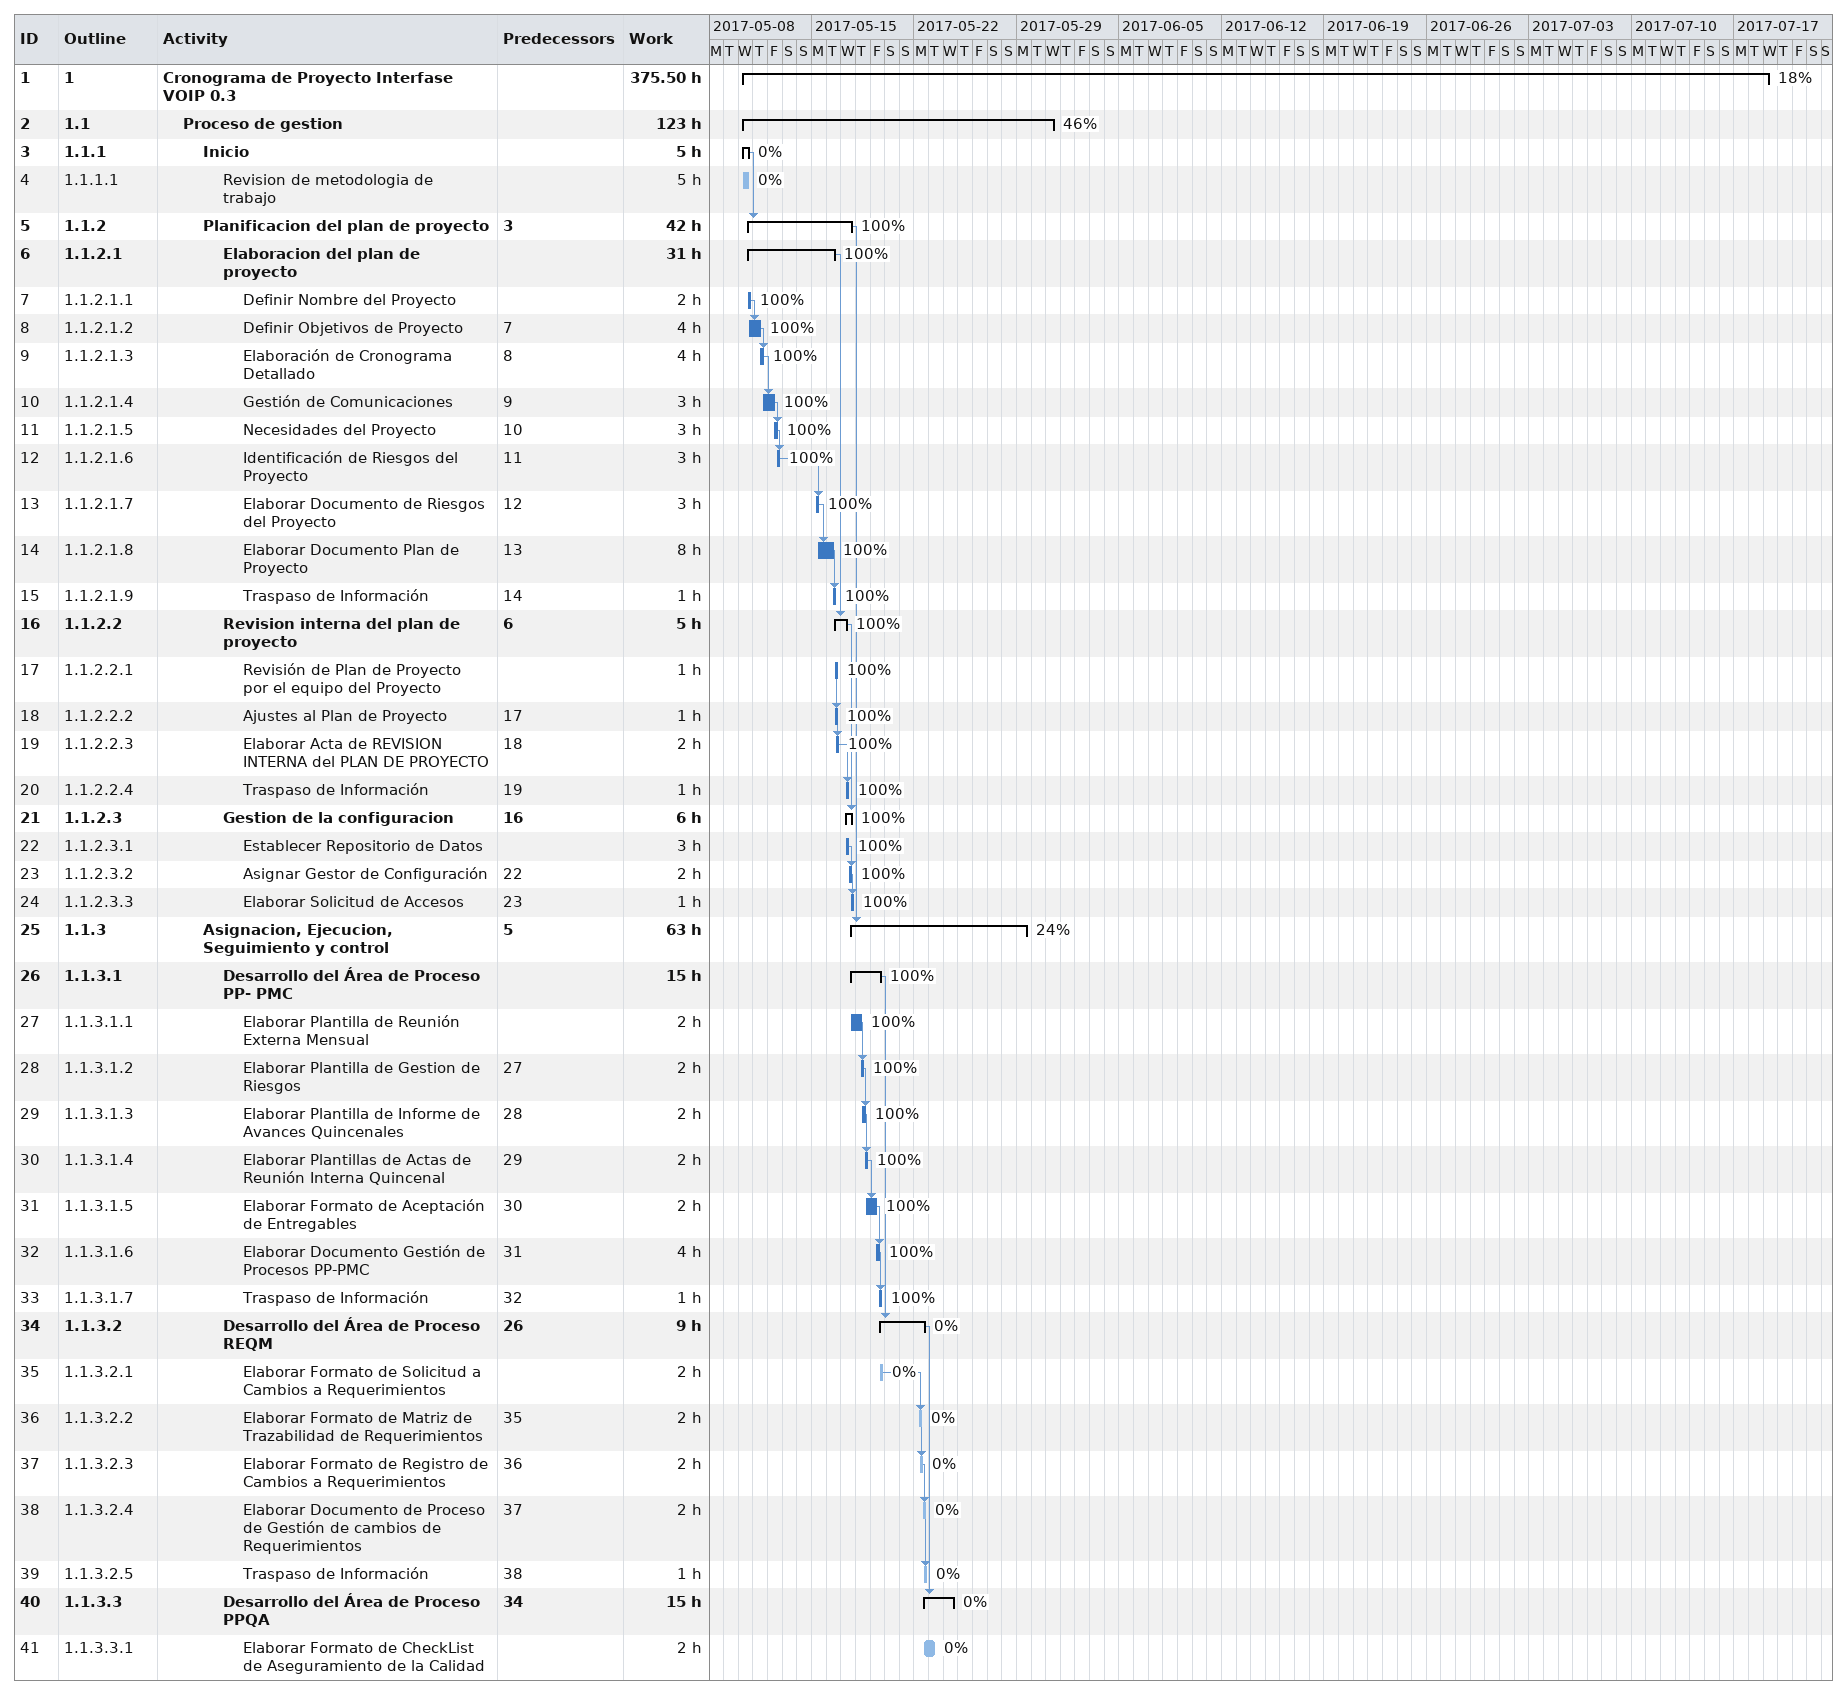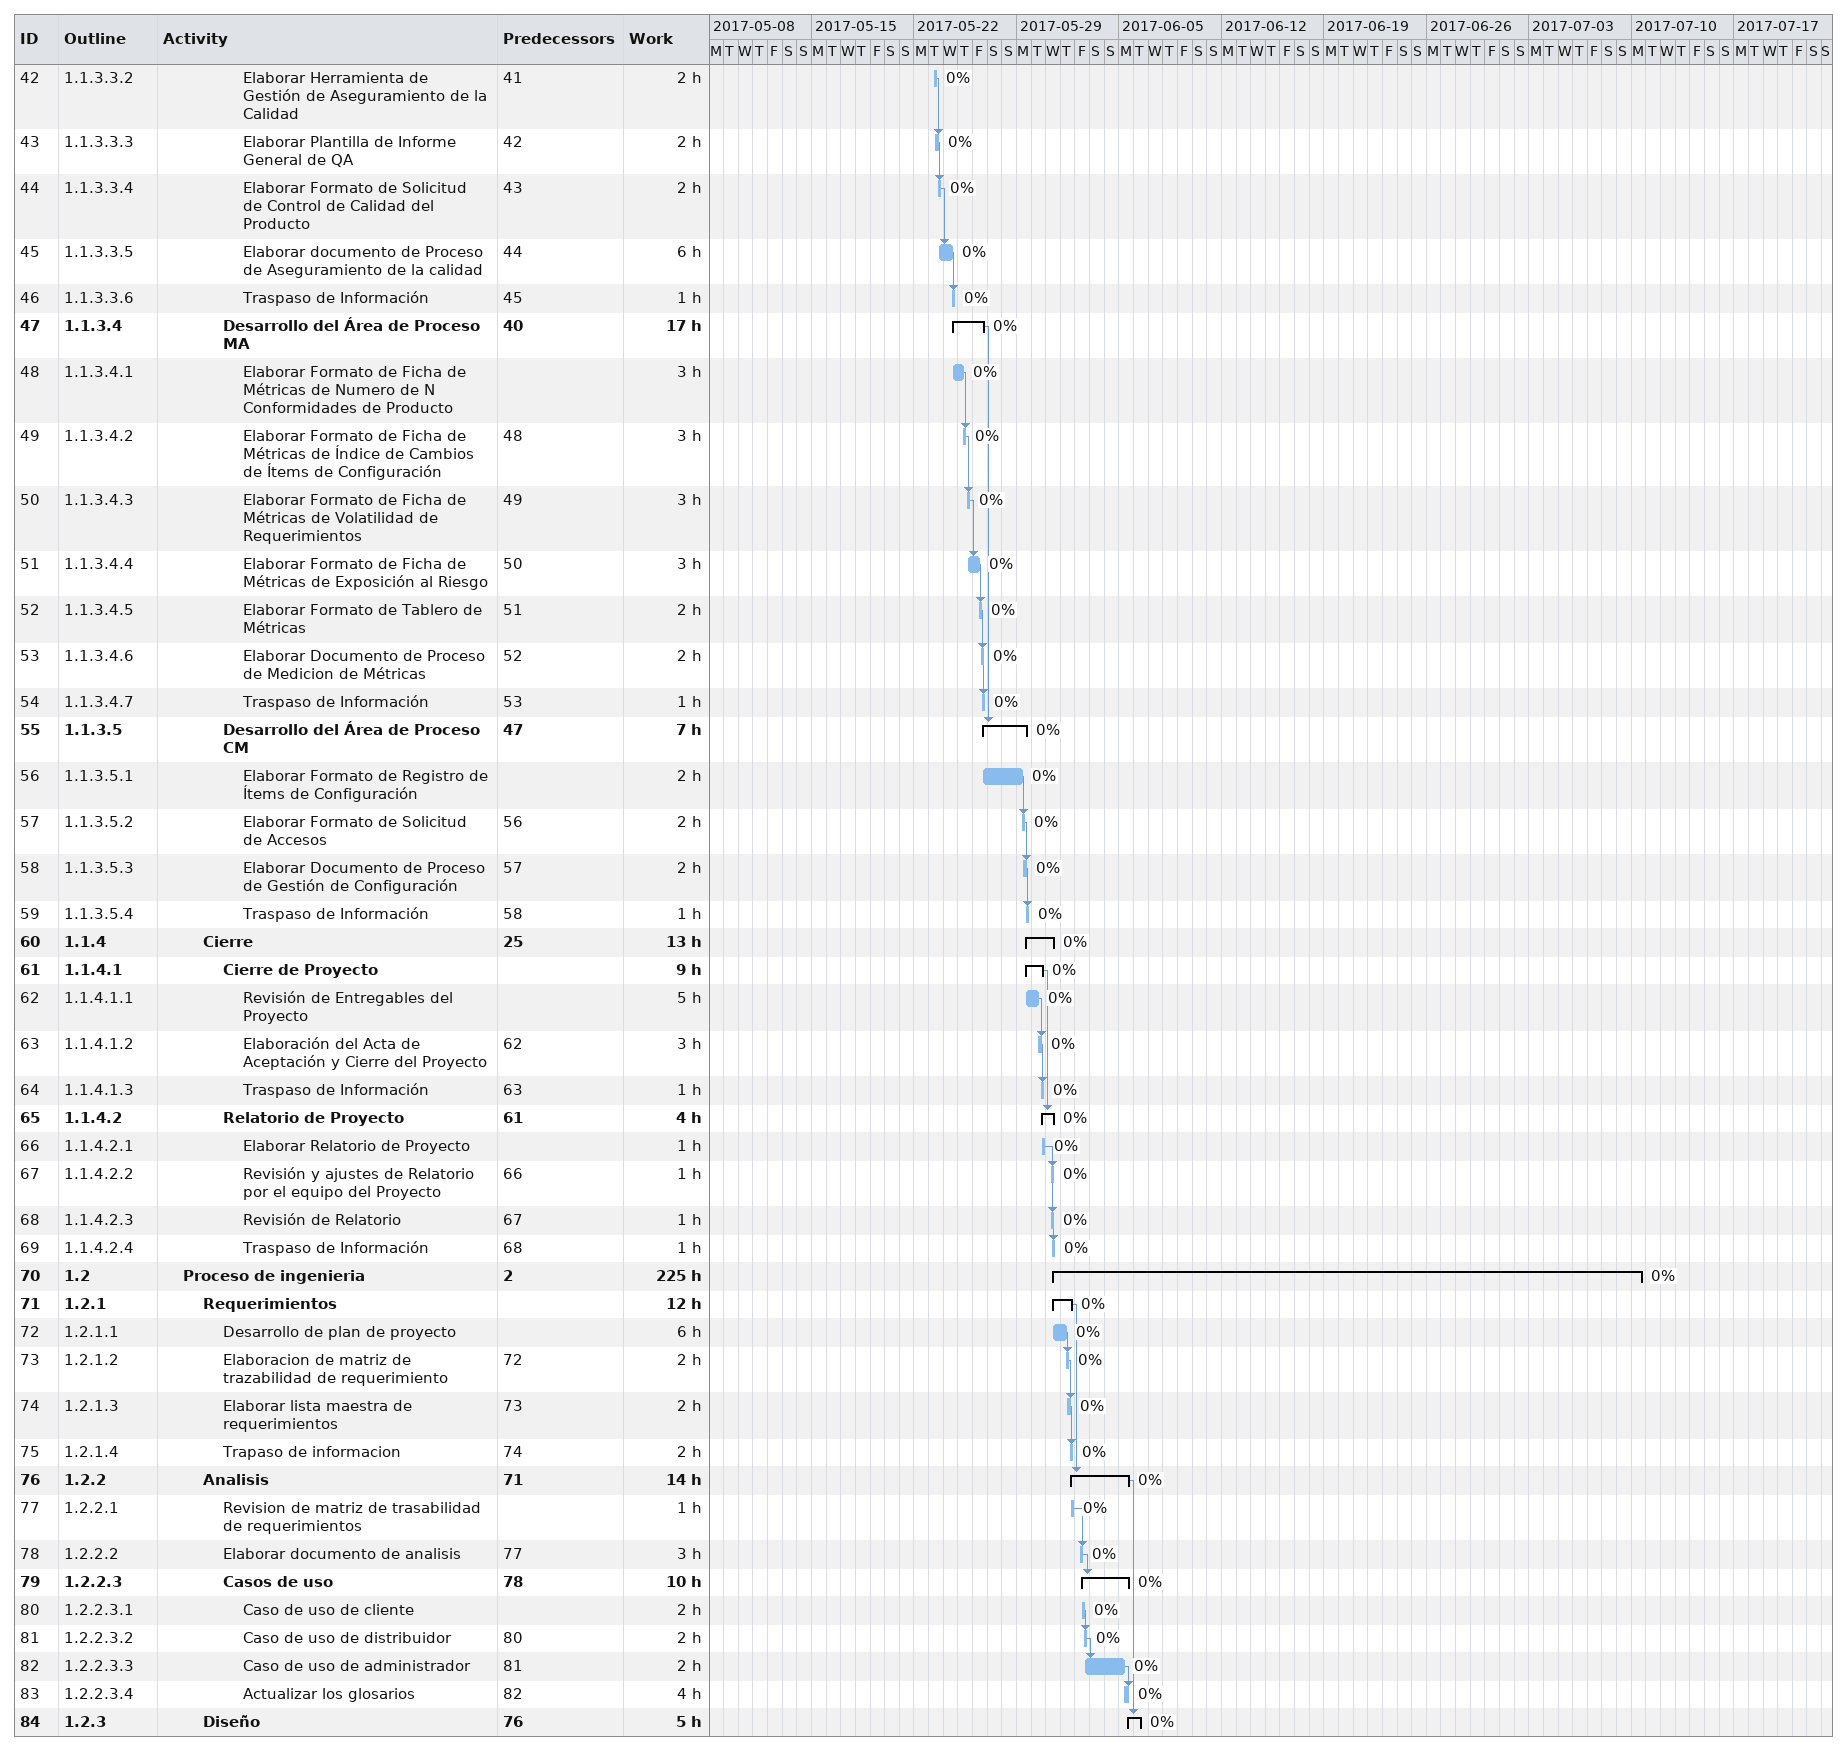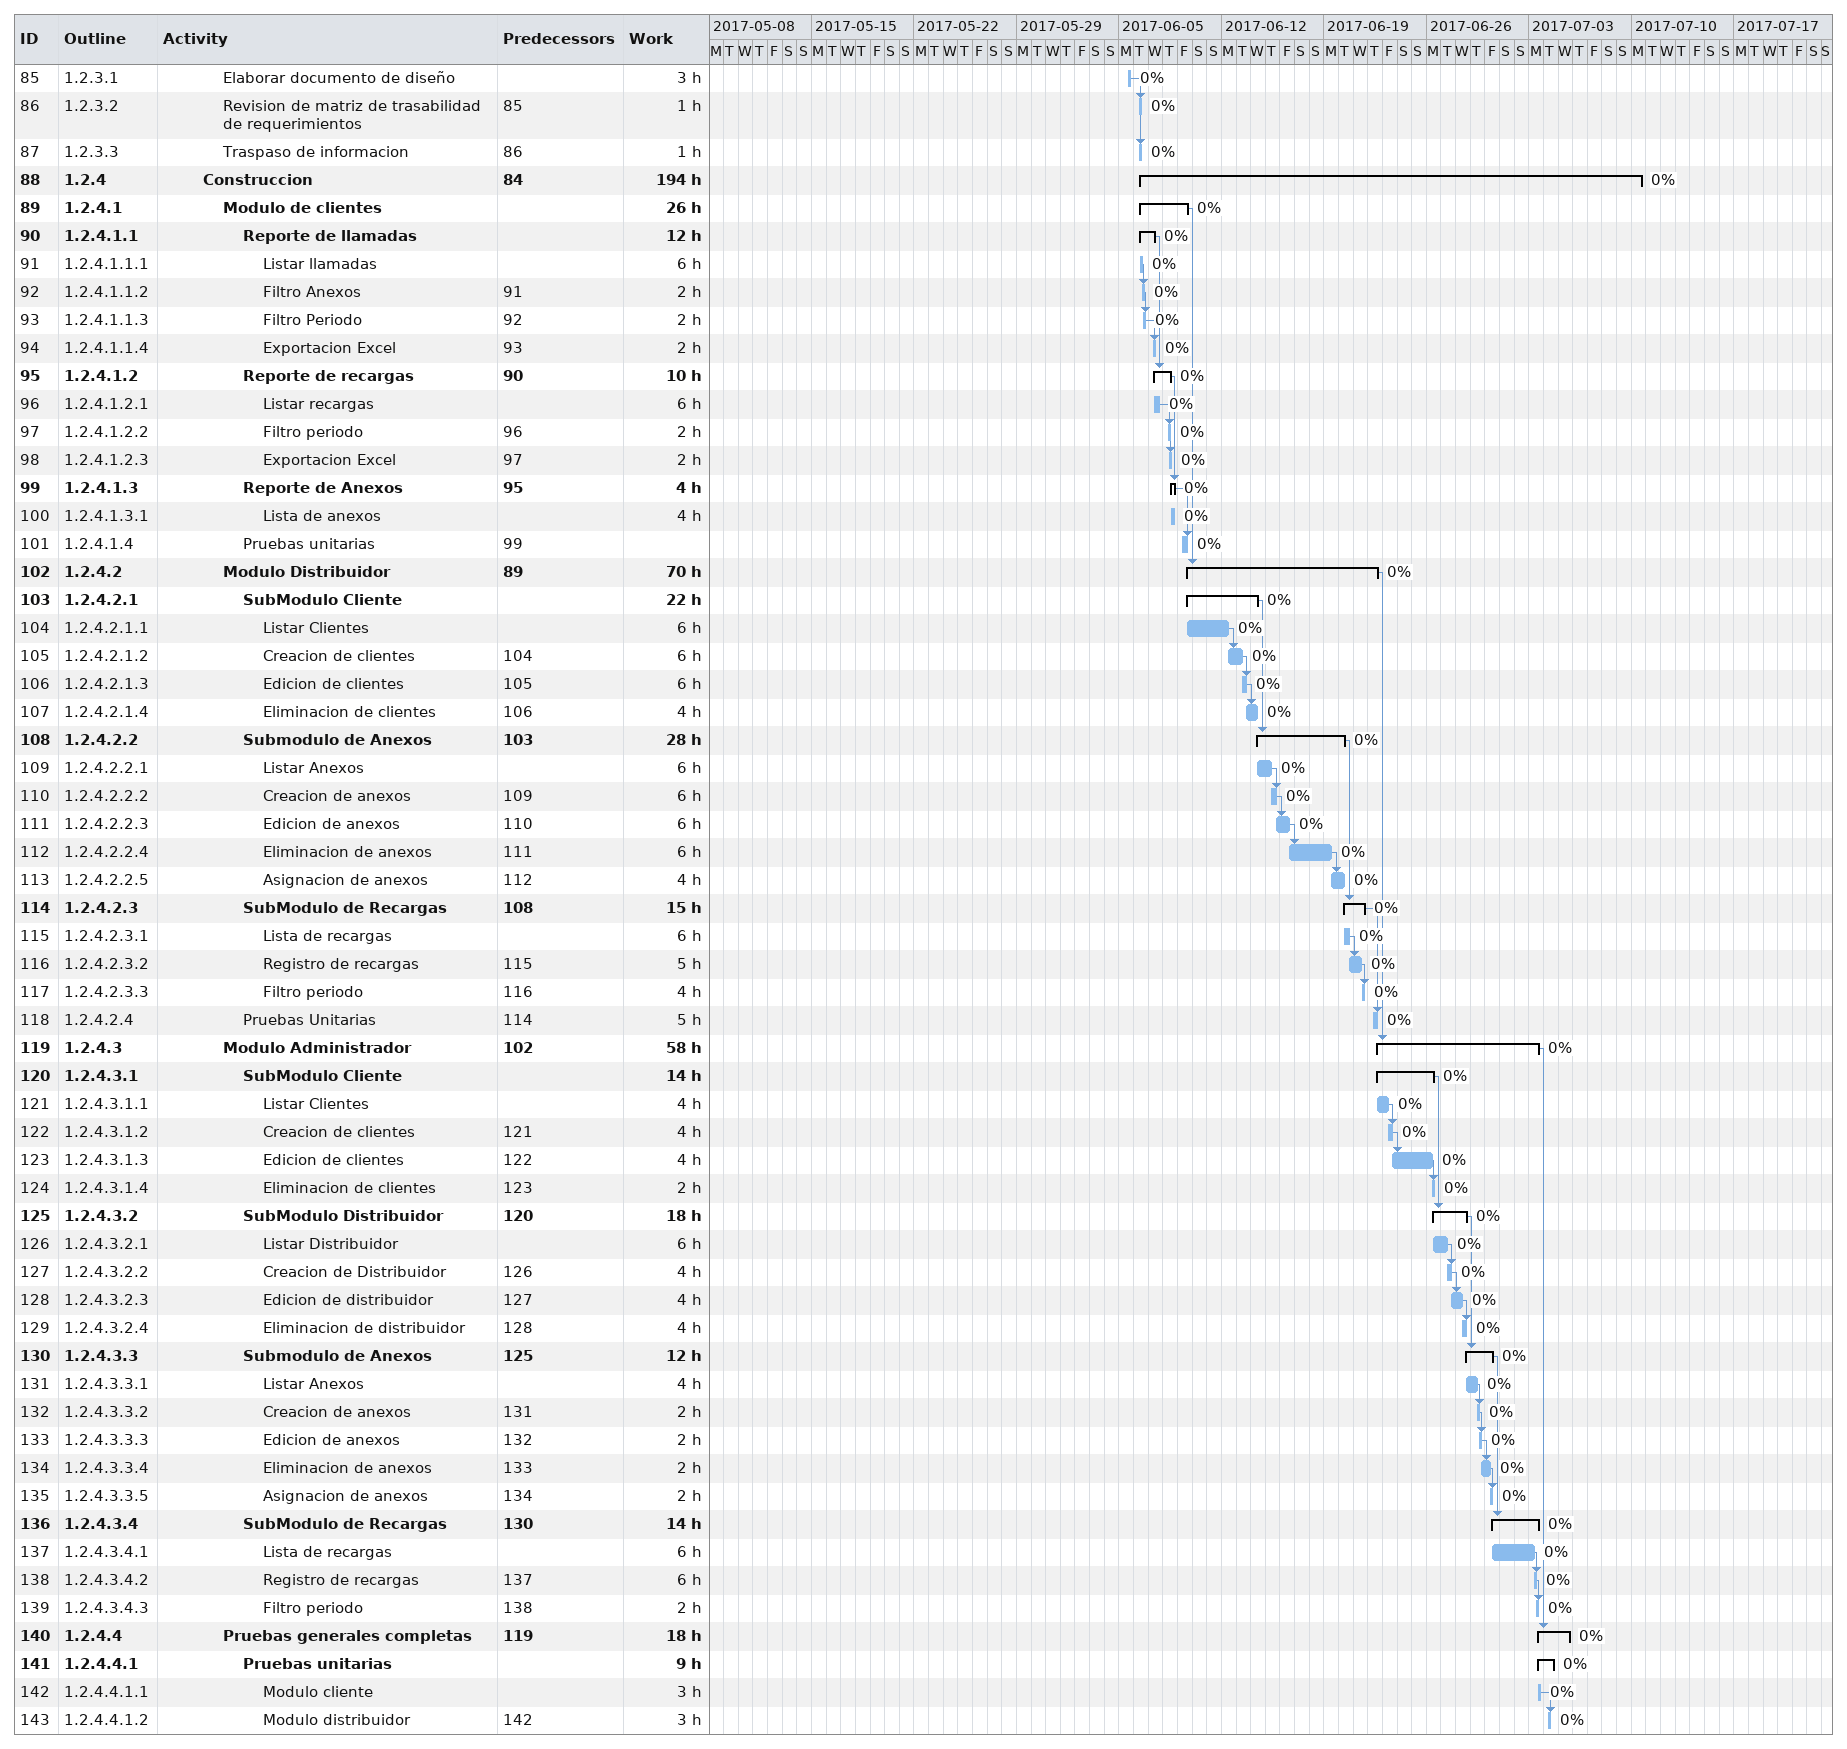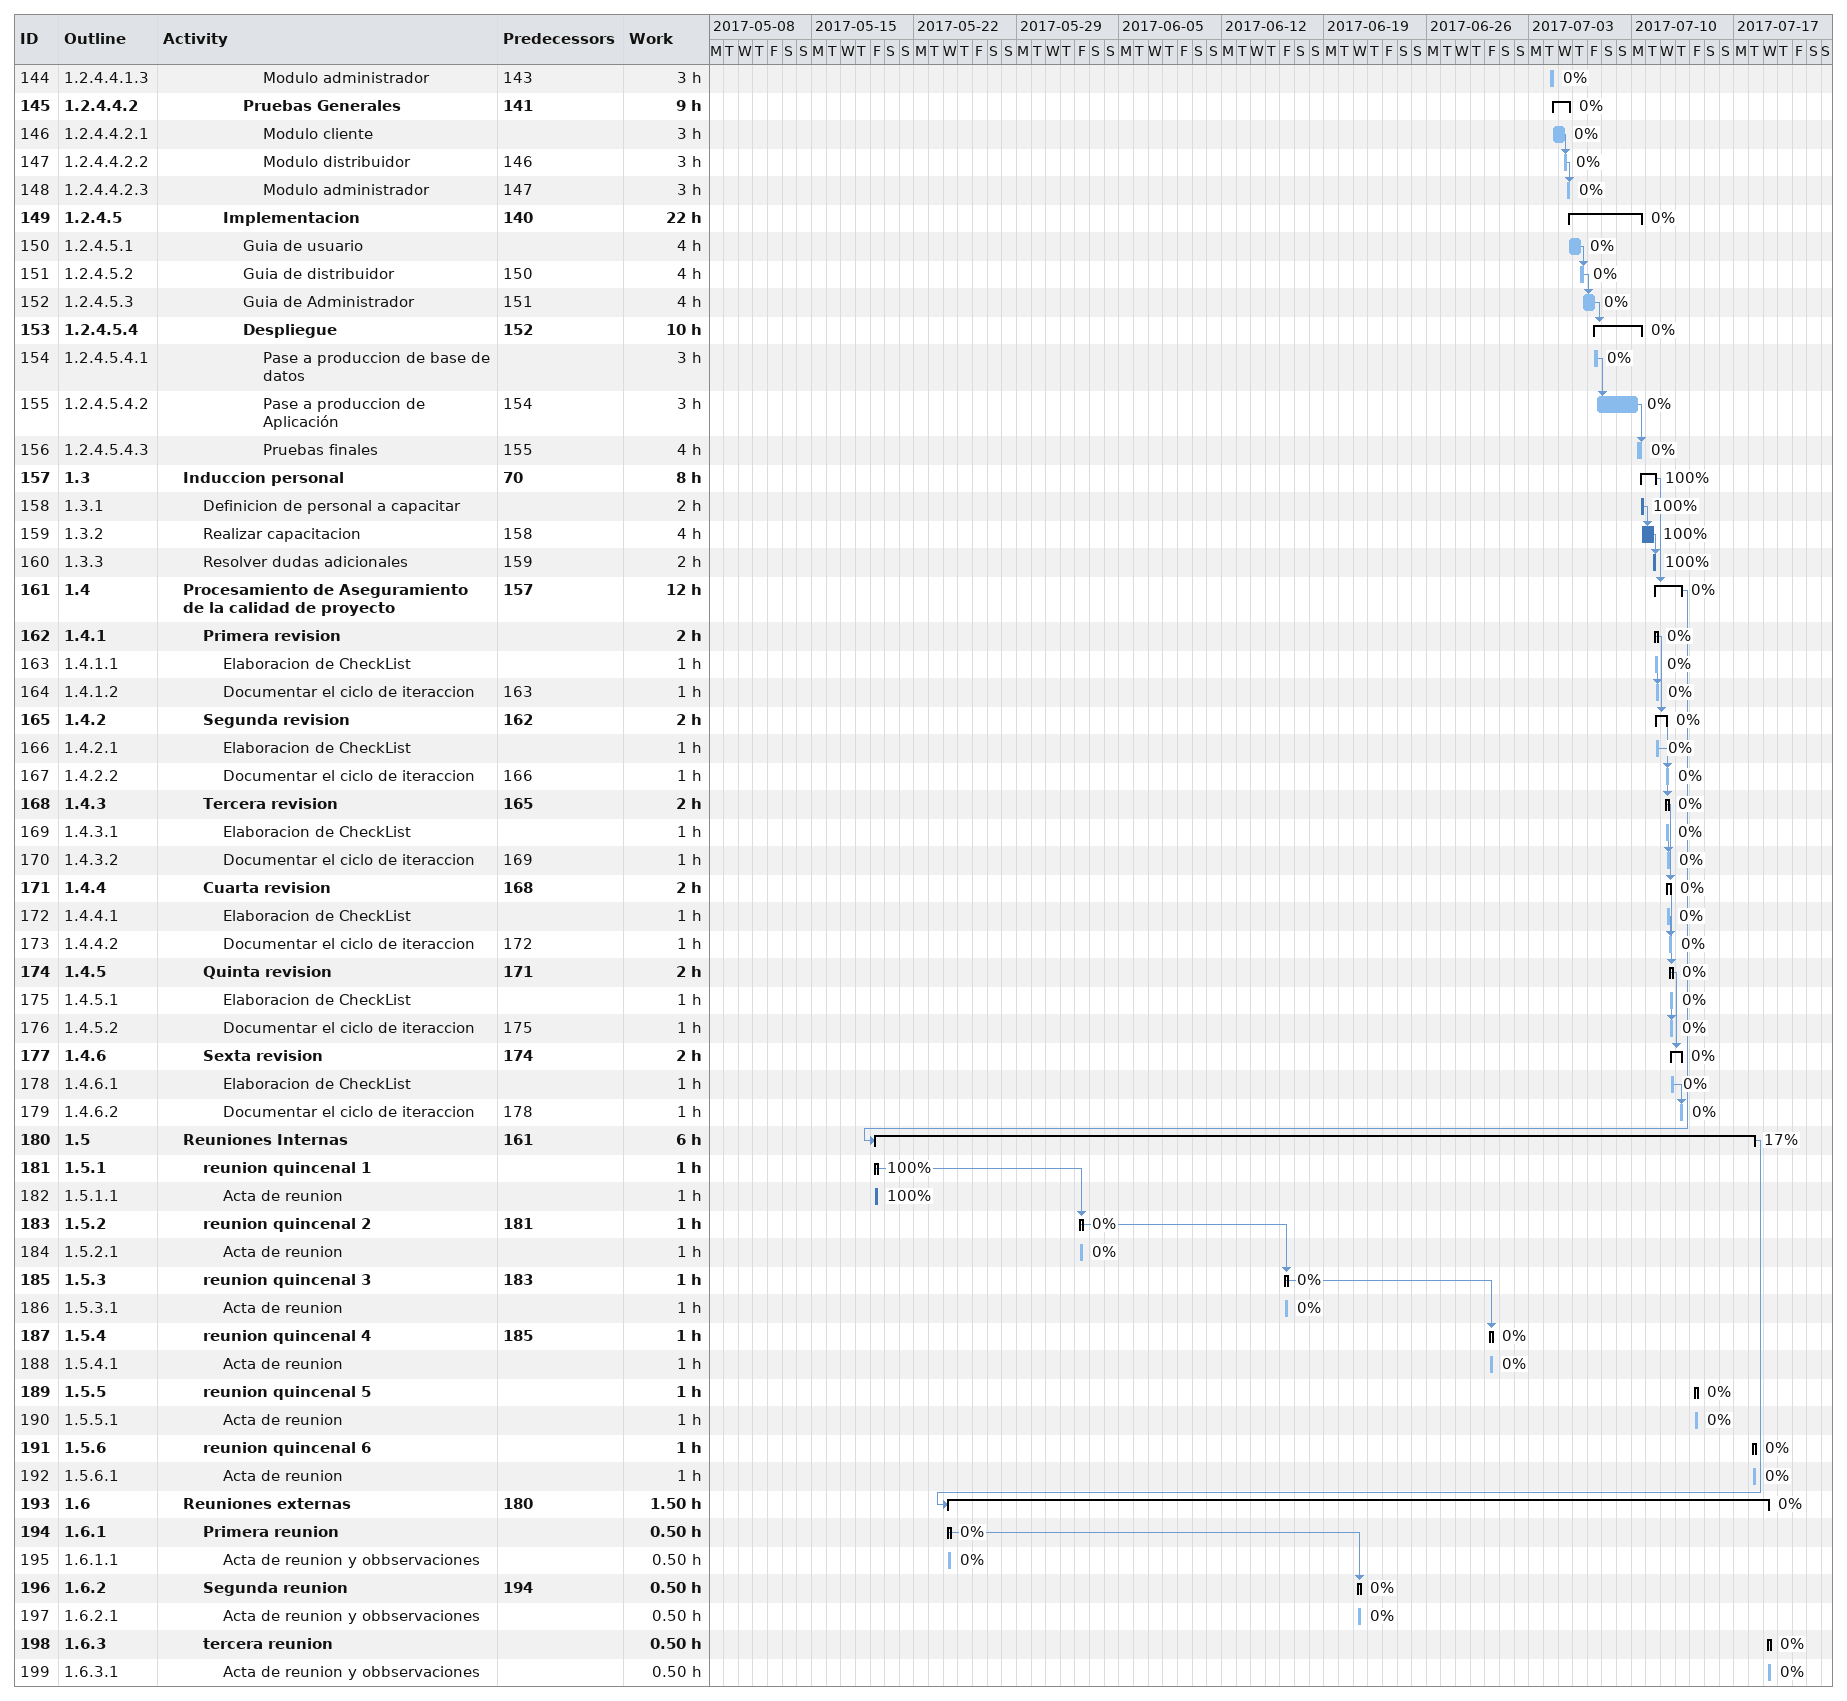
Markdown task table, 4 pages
| ID | WBS | Task | Start | Finish | Predecessors | % complete | Work (h) |
|---|---|---|---|---|---|---|---|
| 1 | 1 | **Cronograma de Proyecto Interfase VOIP 0.3** | 2017-05-10 | 2017-07-19 |  | 18 | 375.50 |
| 2 | 1.1 | **Proceso de gestion** | 2017-05-10 | 2017-05-31 |  | 46 | 123 |
| 3 | 1.1.1 | **Inicio** | 2017-05-10 | 2017-05-10 |  | 0 | 5 |
| 4 | 1.1.1.1 | Revision de metodologia de trabajo | 2017-05-10 | 2017-05-10 |  | 0 | 5 |
| 5 | 1.1.2 | **Planificacion del plan de proyecto** | 2017-05-10 | 2017-05-17 | 3 | 100 | 42 |
| 6 | 1.1.2.1 | **Elaboracion del plan de proyecto** | 2017-05-10 | 2017-05-16 |  | 100 | 31 |
| 7 | 1.1.2.1.1 | Definir Nombre del Proyecto | 2017-05-10 | 2017-05-10 |  | 100 | 2 |
| 8 | 1.1.2.1.2 | Definir Objetivos de Proyecto | 2017-05-10 | 2017-05-11 | 7 | 100 | 4 |
| 9 | 1.1.2.1.3 | Elaboración de Cronograma Detallado | 2017-05-11 | 2017-05-11 | 8 | 100 | 4 |
| 10 | 1.1.2.1.4 | Gestión de Comunicaciones | 2017-05-11 | 2017-05-12 | 9 | 100 | 3 |
| 11 | 1.1.2.1.5 | Necesidades del Proyecto | 2017-05-12 | 2017-05-12 | 10 | 100 | 3 |
| 12 | 1.1.2.1.6 | Identificación de Riesgos del Proyecto | 2017-05-12 | 2017-05-12 | 11 | 100 | 3 |
| 13 | 1.1.2.1.7 | Elaborar Documento de Riesgos del Proyecto | 2017-05-15 | 2017-05-15 | 12 | 100 | 3 |
| 14 | 1.1.2.1.8 | Elaborar Documento Plan de Proyecto | 2017-05-15 | 2017-05-16 | 13 | 100 | 8 |
| 15 | 1.1.2.1.9 | Traspaso de Información | 2017-05-16 | 2017-05-16 | 14 | 100 | 1 |
| 16 | 1.1.2.2 | **Revision interna del plan de proyecto** | 2017-05-16 | 2017-05-17 | 6 | 100 | 5 |
| 17 | 1.1.2.2.1 | Revisión de Plan de Proyecto por el equipo del Proyecto | 2017-05-16 | 2017-05-16 |  | 100 | 1 |
| 18 | 1.1.2.2.2 | Ajustes al Plan de Proyecto | 2017-05-16 | 2017-05-16 | 17 | 100 | 1 |
| 19 | 1.1.2.2.3 | Elaborar Acta de REVISION INTERNA del PLAN DE PROYECTO | 2017-05-16 | 2017-05-16 | 18 | 100 | 2 |
| 20 | 1.1.2.2.4 | Traspaso de Información | 2017-05-17 | 2017-05-17 | 19 | 100 | 1 |
| 21 | 1.1.2.3 | **Gestion de la configuracion** | 2017-05-17 | 2017-05-17 | 16 | 100 | 6 |
| 22 | 1.1.2.3.1 | Establecer Repositorio de Datos | 2017-05-17 | 2017-05-17 |  | 100 | 3 |
| 23 | 1.1.2.3.2 | Asignar Gestor de Configuración | 2017-05-17 | 2017-05-17 | 22 | 100 | 2 |
| 24 | 1.1.2.3.3 | Elaborar Solicitud de Accesos | 2017-05-17 | 2017-05-17 | 23 | 100 | 1 |
| 25 | 1.1.3 | **Asignacion, Ejecucion, Seguimiento y control** | 2017-05-17 | 2017-05-29 | 5 | 24 | 63 |
| 26 | 1.1.3.1 | **Desarrollo del Área de Proceso PP- PMC** | 2017-05-17 | 2017-05-19 |  | 100 | 15 |
| 27 | 1.1.3.1.1 | Elaborar Plantilla de Reunión Externa Mensual | 2017-05-17 | 2017-05-18 |  | 100 | 2 |
| 28 | 1.1.3.1.2 | Elaborar Plantilla de Gestion de Riesgos | 2017-05-18 | 2017-05-18 | 27 | 100 | 2 |
| 29 | 1.1.3.1.3 | Elaborar Plantilla de Informe de Avances Quincenales | 2017-05-18 | 2017-05-18 | 28 | 100 | 2 |
| 30 | 1.1.3.1.4 | Elaborar Plantillas de Actas de Reunión Interna Quincenal | 2017-05-18 | 2017-05-18 | 29 | 100 | 2 |
| 31 | 1.1.3.1.5 | Elaborar Formato de Aceptación de Entregables | 2017-05-18 | 2017-05-19 | 30 | 100 | 2 |
| 32 | 1.1.3.1.6 | Elaborar Documento Gestión de Procesos PP-PMC | 2017-05-19 | 2017-05-19 | 31 | 100 | 4 |
| 33 | 1.1.3.1.7 | Traspaso de Información | 2017-05-19 | 2017-05-19 | 32 | 100 | 1 |
| 34 | 1.1.3.2 | **Desarrollo del Área de Proceso REQM** | 2017-05-19 | 2017-05-22 | 26 | 0 | 9 |
| 35 | 1.1.3.2.1 | Elaborar Formato de Solicitud a Cambios a Requerimientos | 2017-05-19 | 2017-05-19 |  | 0 | 2 |
| 36 | 1.1.3.2.2 | Elaborar Formato de Matriz de Trazabilidad de Requerimientos | 2017-05-22 | 2017-05-22 | 35 | 0 | 2 |
| 37 | 1.1.3.2.3 | Elaborar Formato de Registro de Cambios a Requerimientos | 2017-05-22 | 2017-05-22 | 36 | 0 | 2 |
| 38 | 1.1.3.2.4 | Elaborar Documento de Proceso de Gestión de cambios de Requerimientos | 2017-05-22 | 2017-05-22 | 37 | 0 | 2 |
| 39 | 1.1.3.2.5 | Traspaso de Información | 2017-05-22 | 2017-05-22 | 38 | 0 | 1 |
| 40 | 1.1.3.3 | **Desarrollo del Área de Proceso PPQA** | 2017-05-22 | 2017-05-24 | 34 | 0 | 15 |
| 41 | 1.1.3.3.1 | Elaborar Formato de CheckList de Aseguramiento de la Calidad | 2017-05-22 | 2017-05-23 |  | 0 | 2 |
| 42 | 1.1.3.3.2 | Elaborar Herramienta de Gestión de Aseguramiento de la Calidad | 2017-05-23 | 2017-05-23 | 41 | 0 | 2 |
| 43 | 1.1.3.3.3 | Elaborar Plantilla de Informe General de QA | 2017-05-23 | 2017-05-23 | 42 | 0 | 2 |
| 44 | 1.1.3.3.4 | Elaborar Formato de Solicitud de Control de Calidad del Producto | 2017-05-23 | 2017-05-23 | 43 | 0 | 2 |
| 45 | 1.1.3.3.5 | Elaborar documento de Proceso de Aseguramiento de la calidad | 2017-05-23 | 2017-05-24 | 44 | 0 | 6 |
| 46 | 1.1.3.3.6 | Traspaso de Información | 2017-05-24 | 2017-05-24 | 45 | 0 | 1 |
| 47 | 1.1.3.4 | **Desarrollo del Área de Proceso MA** | 2017-05-24 | 2017-05-26 | 40 | 0 | 17 |
| 48 | 1.1.3.4.1 | Elaborar Formato de Ficha de Métricas de Numero de N Conformidades de Producto | 2017-05-24 | 2017-05-25 |  | 0 | 3 |
| 49 | 1.1.3.4.2 | Elaborar Formato de Ficha de Métricas de Índice de Cambios de Ítems de Configuración | 2017-05-25 | 2017-05-25 | 48 | 0 | 3 |
| 50 | 1.1.3.4.3 | Elaborar Formato de Ficha de Métricas de Volatilidad de Requerimientos | 2017-05-25 | 2017-05-25 | 49 | 0 | 3 |
| 51 | 1.1.3.4.4 | Elaborar Formato de Ficha de Métricas de Exposición al Riesgo | 2017-05-25 | 2017-05-26 | 50 | 0 | 3 |
| 52 | 1.1.3.4.5 | Elaborar Formato de Tablero de Métricas | 2017-05-26 | 2017-05-26 | 51 | 0 | 2 |
| 53 | 1.1.3.4.6 | Elaborar Documento de Proceso de Medicion de Métricas | 2017-05-26 | 2017-05-26 | 52 | 0 | 2 |
| 54 | 1.1.3.4.7 | Traspaso de Información | 2017-05-26 | 2017-05-26 | 53 | 0 | 1 |
| 55 | 1.1.3.5 | **Desarrollo del Área de Proceso CM** | 2017-05-26 | 2017-05-29 | 47 | 0 | 7 |
| 56 | 1.1.3.5.1 | Elaborar Formato de Registro de Ítems de Configuración | 2017-05-26 | 2017-05-29 |  | 0 | 2 |
| 57 | 1.1.3.5.2 | Elaborar Formato de Solicitud de Accesos | 2017-05-29 | 2017-05-29 | 56 | 0 | 2 |
| 58 | 1.1.3.5.3 | Elaborar Documento de Proceso de Gestión de Configuración | 2017-05-29 | 2017-05-29 | 57 | 0 | 2 |
| 59 | 1.1.3.5.4 | Traspaso de Información | 2017-05-29 | 2017-05-29 | 58 | 0 | 1 |
| 60 | 1.1.4 | **Cierre** | 2017-05-29 | 2017-05-31 | 25 | 0 | 13 |
| 61 | 1.1.4.1 | **Cierre de Proyecto** | 2017-05-29 | 2017-05-30 |  | 0 | 9 |
| 62 | 1.1.4.1.1 | Revisión de Entregables del Proyecto | 2017-05-29 | 2017-05-30 |  | 0 | 5 |
| 63 | 1.1.4.1.2 | Elaboración del Acta de Aceptación y Cierre del Proyecto | 2017-05-30 | 2017-05-30 | 62 | 0 | 3 |
| 64 | 1.1.4.1.3 | Traspaso de Información | 2017-05-30 | 2017-05-30 | 63 | 0 | 1 |
| 65 | 1.1.4.2 | **Relatorio de Proyecto** | 2017-05-30 | 2017-05-31 | 61 | 0 | 4 |
| 66 | 1.1.4.2.1 | Elaborar Relatorio de Proyecto | 2017-05-30 | 2017-05-30 |  | 0 | 1 |
| 67 | 1.1.4.2.2 | Revisión y ajustes de Relatorio por el equipo del Proyecto | 2017-05-31 | 2017-05-31 | 66 | 0 | 1 |
| 68 | 1.1.4.2.3 | Revisión de Relatorio | 2017-05-31 | 2017-05-31 | 67 | 0 | 1 |
| 69 | 1.1.4.2.4 | Traspaso de Información | 2017-05-31 | 2017-05-31 | 68 | 0 | 1 |
| 70 | 1.2 | **Proceso de ingenieria** | 2017-05-31 | 2017-07-10 | 2 | 0 | 225 |
| 71 | 1.2.1 | **Requerimientos** | 2017-05-31 | 2017-06-01 |  | 0 | 12 |
| 72 | 1.2.1.1 | Desarrollo de plan de proyecto | 2017-05-31 | 2017-06-01 |  | 0 | 6 |
| 73 | 1.2.1.2 | Elaboracion de matriz de trazabilidad de requerimiento | 2017-06-01 | 2017-06-01 | 72 | 0 | 2 |
| 74 | 1.2.1.3 | Elaborar lista maestra de requerimientos | 2017-06-01 | 2017-06-01 | 73 | 0 | 2 |
| 75 | 1.2.1.4 | Trapaso de informacion | 2017-06-01 | 2017-06-01 | 74 | 0 | 2 |
| 76 | 1.2.2 | **Analisis** | 2017-06-01 | 2017-06-05 | 71 | 0 | 14 |
| 77 | 1.2.2.1 | Revision de matriz de trasabilidad de requerimientos | 2017-06-01 | 2017-06-01 |  | 0 | 1 |
| 78 | 1.2.2.2 | Elaborar documento de analisis | 2017-06-02 | 2017-06-02 | 77 | 0 | 3 |
| 79 | 1.2.2.3 | **Casos de uso** | 2017-06-02 | 2017-06-05 | 78 | 0 | 10 |
| 80 | 1.2.2.3.1 | Caso de uso de cliente | 2017-06-02 | 2017-06-02 |  | 0 | 2 |
| 81 | 1.2.2.3.2 | Caso de uso de distribuidor | 2017-06-02 | 2017-06-02 | 80 | 0 | 2 |
| 82 | 1.2.2.3.3 | Caso de uso de administrador | 2017-06-02 | 2017-06-05 | 81 | 0 | 2 |
| 83 | 1.2.2.3.4 | Actualizar los glosarios | 2017-06-05 | 2017-06-05 | 82 | 0 | 4 |
| 84 | 1.2.3 | **Diseño** | 2017-06-05 | 2017-06-06 | 76 | 0 | 5 |
| 85 | 1.2.3.1 | Elaborar documento de diseño | 2017-06-05 | 2017-06-05 |  | 0 | 3 |
| 86 | 1.2.3.2 | Revision de matriz de trasabilidad de requerimientos | 2017-06-06 | 2017-06-06 | 85 | 0 | 1 |
| 87 | 1.2.3.3 | Traspaso de informacion | 2017-06-06 | 2017-06-06 | 86 | 0 | 1 |
| 88 | 1.2.4 | **Construccion** | 2017-06-06 | 2017-07-10 | 84 | 0 | 194 |
| 89 | 1.2.4.1 | **Modulo de clientes** | 2017-06-06 | 2017-06-09 |  | 0 | 26 |
| 90 | 1.2.4.1.1 | **Reporte de llamadas** | 2017-06-06 | 2017-06-07 |  | 0 | 12 |
| 91 | 1.2.4.1.1.1 | Listar llamadas | 2017-06-06 | 2017-06-06 |  | 0 | 6 |
| 92 | 1.2.4.1.1.2 | Filtro Anexos | 2017-06-06 | 2017-06-06 | 91 | 0 | 2 |
| 93 | 1.2.4.1.1.3 | Filtro Periodo | 2017-06-06 | 2017-06-06 | 92 | 0 | 2 |
| 94 | 1.2.4.1.1.4 | Exportacion Excel | 2017-06-07 | 2017-06-07 | 93 | 0 | 2 |
| 95 | 1.2.4.1.2 | **Reporte de recargas** | 2017-06-07 | 2017-06-08 | 90 | 0 | 10 |
| 96 | 1.2.4.1.2.1 | Listar recargas | 2017-06-07 | 2017-06-07 |  | 0 | 6 |
| 97 | 1.2.4.1.2.2 | Filtro periodo | 2017-06-08 | 2017-06-08 | 96 | 0 | 2 |
| 98 | 1.2.4.1.2.3 | Exportacion Excel | 2017-06-08 | 2017-06-08 | 97 | 0 | 2 |
| 99 | 1.2.4.1.3 | **Reporte de Anexos** | 2017-06-08 | 2017-06-08 | 95 | 0 | 4 |
| 100 | 1.2.4.1.3.1 | Lista de anexos | 2017-06-08 | 2017-06-08 |  | 0 | 4 |
| 101 | 1.2.4.1.4 | Pruebas unitarias | 2017-06-09 | 2017-06-09 | 99 | 0 |  |
| 102 | 1.2.4.2 | **Modulo Distribuidor** | 2017-06-09 | 2017-06-22 | 89 | 0 | 70 |
| 103 | 1.2.4.2.1 | **SubModulo Cliente** | 2017-06-09 | 2017-06-14 |  | 0 | 22 |
| 104 | 1.2.4.2.1.1 | Listar Clientes | 2017-06-09 | 2017-06-12 |  | 0 | 6 |
| 105 | 1.2.4.2.1.2 | Creacion de clientes | 2017-06-12 | 2017-06-13 | 104 | 0 | 6 |
| 106 | 1.2.4.2.1.3 | Edicion de clientes | 2017-06-13 | 2017-06-13 | 105 | 0 | 6 |
| 107 | 1.2.4.2.1.4 | Eliminacion de clientes | 2017-06-13 | 2017-06-14 | 106 | 0 | 4 |
| 108 | 1.2.4.2.2 | **Submodulo de Anexos** | 2017-06-14 | 2017-06-20 | 103 | 0 | 28 |
| 109 | 1.2.4.2.2.1 | Listar Anexos | 2017-06-14 | 2017-06-15 |  | 0 | 6 |
| 110 | 1.2.4.2.2.2 | Creacion de anexos | 2017-06-15 | 2017-06-15 | 109 | 0 | 6 |
| 111 | 1.2.4.2.2.3 | Edicion de anexos | 2017-06-15 | 2017-06-16 | 110 | 0 | 6 |
| 112 | 1.2.4.2.2.4 | Eliminacion de anexos | 2017-06-16 | 2017-06-19 | 111 | 0 | 6 |
| 113 | 1.2.4.2.2.5 | Asignacion de anexos | 2017-06-19 | 2017-06-20 | 112 | 0 | 4 |
| 114 | 1.2.4.2.3 | **SubModulo de Recargas** | 2017-06-20 | 2017-06-21 | 108 | 0 | 15 |
| 115 | 1.2.4.2.3.1 | Lista de recargas | 2017-06-20 | 2017-06-20 |  | 0 | 6 |
| 116 | 1.2.4.2.3.2 | Registro de recargas | 2017-06-20 | 2017-06-21 | 115 | 0 | 5 |
| 117 | 1.2.4.2.3.3 | Filtro periodo | 2017-06-21 | 2017-06-21 | 116 | 0 | 4 |
| 118 | 1.2.4.2.4 | Pruebas Unitarias | 2017-06-22 | 2017-06-22 | 114 | 0 | 5 |
| 119 | 1.2.4.3 | **Modulo Administrador** | 2017-06-22 | 2017-07-03 | 102 | 0 | 58 |
| 120 | 1.2.4.3.1 | **SubModulo Cliente** | 2017-06-22 | 2017-06-26 |  | 0 | 14 |
| 121 | 1.2.4.3.1.1 | Listar Clientes | 2017-06-22 | 2017-06-23 |  | 0 | 4 |
| 122 | 1.2.4.3.1.2 | Creacion de clientes | 2017-06-23 | 2017-06-23 | 121 | 0 | 4 |
| 123 | 1.2.4.3.1.3 | Edicion de clientes | 2017-06-23 | 2017-06-26 | 122 | 0 | 4 |
| 124 | 1.2.4.3.1.4 | Eliminacion de clientes | 2017-06-26 | 2017-06-26 | 123 | 0 | 2 |
| 125 | 1.2.4.3.2 | **SubModulo Distribuidor** | 2017-06-26 | 2017-06-28 | 120 | 0 | 18 |
| 126 | 1.2.4.3.2.1 | Listar Distribuidor | 2017-06-26 | 2017-06-27 |  | 0 | 6 |
| 127 | 1.2.4.3.2.2 | Creacion de Distribuidor | 2017-06-27 | 2017-06-27 | 126 | 0 | 4 |
| 128 | 1.2.4.3.2.3 | Edicion de distribuidor | 2017-06-27 | 2017-06-28 | 127 | 0 | 4 |
| 129 | 1.2.4.3.2.4 | Eliminacion de distribuidor | 2017-06-28 | 2017-06-28 | 128 | 0 | 4 |
| 130 | 1.2.4.3.3 | **Submodulo de Anexos** | 2017-06-28 | 2017-06-30 | 125 | 0 | 12 |
| 131 | 1.2.4.3.3.1 | Listar Anexos | 2017-06-28 | 2017-06-29 |  | 0 | 4 |
| 132 | 1.2.4.3.3.2 | Creacion de anexos | 2017-06-29 | 2017-06-29 | 131 | 0 | 2 |
| 133 | 1.2.4.3.3.3 | Edicion de anexos | 2017-06-29 | 2017-06-29 | 132 | 0 | 2 |
| 134 | 1.2.4.3.3.4 | Eliminacion de anexos | 2017-06-29 | 2017-06-30 | 133 | 0 | 2 |
| 135 | 1.2.4.3.3.5 | Asignacion de anexos | 2017-06-30 | 2017-06-30 | 134 | 0 | 2 |
| 136 | 1.2.4.3.4 | **SubModulo de Recargas** | 2017-06-30 | 2017-07-03 | 130 | 0 | 14 |
| 137 | 1.2.4.3.4.1 | Lista de recargas | 2017-06-30 | 2017-07-03 |  | 0 | 6 |
| 138 | 1.2.4.3.4.2 | Registro de recargas | 2017-07-03 | 2017-07-03 | 137 | 0 | 6 |
| 139 | 1.2.4.3.4.3 | Filtro periodo | 2017-07-03 | 2017-07-03 | 138 | 0 | 2 |
| 140 | 1.2.4.4 | **Pruebas generales completas** | 2017-07-03 | 2017-07-05 | 119 | 0 | 18 |
| 141 | 1.2.4.4.1 | **Pruebas unitarias** | 2017-07-03 | 2017-07-04 |  | 0 | 9 |
| 142 | 1.2.4.4.1.1 | Modulo cliente | 2017-07-03 | 2017-07-03 |  | 0 | 3 |
| 143 | 1.2.4.4.1.2 | Modulo distribuidor | 2017-07-04 | 2017-07-04 | 142 | 0 | 3 |
| 144 | 1.2.4.4.1.3 | Modulo administrador | 2017-07-04 | 2017-07-04 | 143 | 0 | 3 |
| 145 | 1.2.4.4.2 | **Pruebas Generales** | 2017-07-04 | 2017-07-05 | 141 | 0 | 9 |
| 146 | 1.2.4.4.2.1 | Modulo cliente | 2017-07-04 | 2017-07-05 |  | 0 | 3 |
| 147 | 1.2.4.4.2.2 | Modulo distribuidor | 2017-07-05 | 2017-07-05 | 146 | 0 | 3 |
| 148 | 1.2.4.4.2.3 | Modulo administrador | 2017-07-05 | 2017-07-05 | 147 | 0 | 3 |
| 149 | 1.2.4.5 | **Implementacion** | 2017-07-05 | 2017-07-10 | 140 | 0 | 22 |
| 150 | 1.2.4.5.1 | Guia de usuario | 2017-07-05 | 2017-07-06 |  | 0 | 4 |
| 151 | 1.2.4.5.2 | Guia de distribuidor | 2017-07-06 | 2017-07-06 | 150 | 0 | 4 |
| 152 | 1.2.4.5.3 | Guia de Administrador | 2017-07-06 | 2017-07-07 | 151 | 0 | 4 |
| 153 | 1.2.4.5.4 | **Despliegue** | 2017-07-07 | 2017-07-10 | 152 | 0 | 10 |
| 154 | 1.2.4.5.4.1 | Pase a produccion de base de datos | 2017-07-07 | 2017-07-07 |  | 0 | 3 |
| 155 | 1.2.4.5.4.2 | Pase a produccion de Aplicación | 2017-07-07 | 2017-07-10 | 154 | 0 | 3 |
| 156 | 1.2.4.5.4.3 | Pruebas finales | 2017-07-10 | 2017-07-10 | 155 | 0 | 4 |
| 157 | 1.3 | **Induccion personal** | 2017-07-10 | 2017-07-11 | 70 | 100 | 8 |
| 158 | 1.3.1 | Definicion de personal a capacitar | 2017-07-10 | 2017-07-10 |  | 100 | 2 |
| 159 | 1.3.2 | Realizar capacitacion | 2017-07-10 | 2017-07-11 | 158 | 100 | 4 |
| 160 | 1.3.3 | Resolver dudas adicionales | 2017-07-11 | 2017-07-11 | 159 | 100 | 2 |
| 161 | 1.4 | **Procesamiento de Aseguramiento de la calidad de proyecto** | 2017-07-11 | 2017-07-13 | 157 | 0 | 12 |
| 162 | 1.4.1 | **Primera revision** | 2017-07-11 | 2017-07-11 |  | 0 | 2 |
| 163 | 1.4.1.1 | Elaboracion de CheckList | 2017-07-11 | 2017-07-11 |  | 0 | 1 |
| 164 | 1.4.1.2 | Documentar el ciclo de iteraccion | 2017-07-11 | 2017-07-11 | 163 | 0 | 1 |
| 165 | 1.4.2 | **Segunda revision** | 2017-07-11 | 2017-07-12 | 162 | 0 | 2 |
| 166 | 1.4.2.1 | Elaboracion de CheckList | 2017-07-11 | 2017-07-11 |  | 0 | 1 |
| 167 | 1.4.2.2 | Documentar el ciclo de iteraccion | 2017-07-12 | 2017-07-12 | 166 | 0 | 1 |
| 168 | 1.4.3 | **Tercera revision** | 2017-07-12 | 2017-07-12 | 165 | 0 | 2 |
| 169 | 1.4.3.1 | Elaboracion de CheckList | 2017-07-12 | 2017-07-12 |  | 0 | 1 |
| 170 | 1.4.3.2 | Documentar el ciclo de iteraccion | 2017-07-12 | 2017-07-12 | 169 | 0 | 1 |
| 171 | 1.4.4 | **Cuarta revision** | 2017-07-12 | 2017-07-12 | 168 | 0 | 2 |
| 172 | 1.4.4.1 | Elaboracion de CheckList | 2017-07-12 | 2017-07-12 |  | 0 | 1 |
| 173 | 1.4.4.2 | Documentar el ciclo de iteraccion | 2017-07-12 | 2017-07-12 | 172 | 0 | 1 |
| 174 | 1.4.5 | **Quinta revision** | 2017-07-12 | 2017-07-12 | 171 | 0 | 2 |
| 175 | 1.4.5.1 | Elaboracion de CheckList | 2017-07-12 | 2017-07-12 |  | 0 | 1 |
| 176 | 1.4.5.2 | Documentar el ciclo de iteraccion | 2017-07-12 | 2017-07-12 | 175 | 0 | 1 |
| 177 | 1.4.6 | **Sexta revision** | 2017-07-12 | 2017-07-13 | 174 | 0 | 2 |
| 178 | 1.4.6.1 | Elaboracion de CheckList | 2017-07-12 | 2017-07-12 |  | 0 | 1 |
| 179 | 1.4.6.2 | Documentar el ciclo de iteraccion | 2017-07-13 | 2017-07-13 | 178 | 0 | 1 |
| 180 | 1.5 | **Reuniones Internas** | 2017-05-19 | 2017-07-18 | 161 | 17 | 6 |
| 181 | 1.5.1 | **reunion quincenal 1** | 2017-05-19 | 2017-05-19 |  | 100 | 1 |
| 182 | 1.5.1.1 | Acta de reunion | 2017-05-19 | 2017-05-19 |  | 100 | 1 |
| 183 | 1.5.2 | **reunion quincenal 2** | 2017-06-02 | 2017-06-02 | 181 | 0 | 1 |
| 184 | 1.5.2.1 | Acta de reunion | 2017-06-02 | 2017-06-02 |  | 0 | 1 |
| 185 | 1.5.3 | **reunion quincenal 3** | 2017-06-16 | 2017-06-16 | 183 | 0 | 1 |
| 186 | 1.5.3.1 | Acta de reunion | 2017-06-16 | 2017-06-16 |  | 0 | 1 |
| 187 | 1.5.4 | **reunion quincenal 4** | 2017-06-30 | 2017-06-30 | 185 | 0 | 1 |
| 188 | 1.5.4.1 | Acta de reunion | 2017-06-30 | 2017-06-30 |  | 0 | 1 |
| 189 | 1.5.5 | **reunion quincenal 5** | 2017-07-14 | 2017-07-14 |  | 0 | 1 |
| 190 | 1.5.5.1 | Acta de reunion | 2017-07-14 | 2017-07-14 |  | 0 | 1 |
| 191 | 1.5.6 | **reunion quincenal 6** | 2017-07-18 | 2017-07-18 |  | 0 | 1 |
| 192 | 1.5.6.1 | Acta de reunion | 2017-07-18 | 2017-07-18 |  | 0 | 1 |
| 193 | 1.6 | **Reuniones externas** | 2017-05-24 | 2017-07-19 | 180 | 0 | 1.50 |
| 194 | 1.6.1 | **Primera reunion** | 2017-05-24 | 2017-05-24 |  | 0 | 0.50 |
| 195 | 1.6.1.1 | Acta de reunion y obbservaciones | 2017-05-24 | 2017-05-24 |  | 0 | 0.50 |
| 196 | 1.6.2 | **Segunda reunion** | 2017-06-21 | 2017-06-21 | 194 | 0 | 0.50 |
| 197 | 1.6.2.1 | Acta de reunion y obbservaciones | 2017-06-21 | 2017-06-21 |  | 0 | 0.50 |
| 198 | 1.6.3 | **tercera reunion** | 2017-07-19 | 2017-07-19 |  | 0 | 0.50 |
| 199 | 1.6.3.1 | Acta de reunion y obbservaciones | 2017-07-19 | 2017-07-19 |  | 0 | 0.50 |
